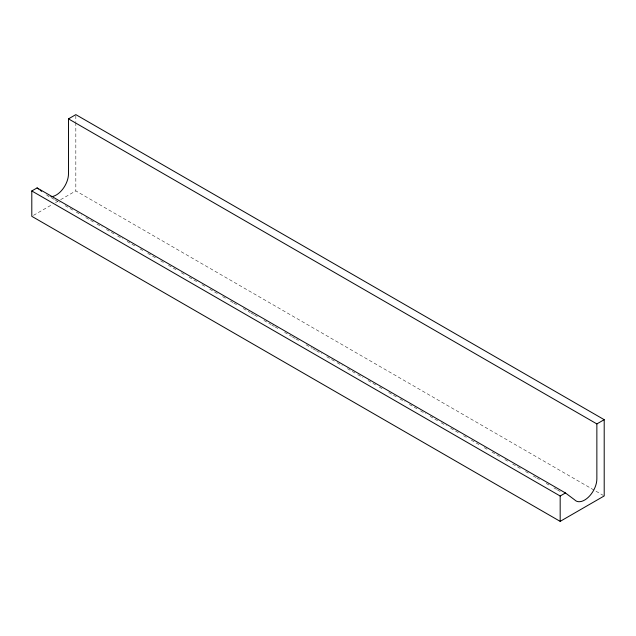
<?xml version="1.0" encoding="UTF-8"?>
<svg xmlns="http://www.w3.org/2000/svg" width="636" height="636" viewBox="0 0 636 636"><rect width="100%" height="100%" fill="white"/><g stroke="black" fill="none" stroke-linecap="round" stroke-linejoin="round"><path stroke-width="0.48" stroke-dasharray="3.18 2.39" d="M33.493 215.342L52.12 204.585M55.507 202.63L59.744 200.181M60.587 199.696L75.827 190.895L603.341 495.452M53.981 199.235L46.237 194.759A17.291 9.985 -60 0 0 48.312 196.206M54.847 199.728L60.007 202.709M65.166 205.69L72.917 210.166M76.36 212.154L81.519 215.135M85.82 217.615L93.572 222.091M97.006 224.079L102.173 227.052M106.474 229.54L114.218 234.008M117.66 235.996L122.828 238.977M127.128 241.465L134.872 245.933M140.039 248.915L143.482 250.902M147.783 253.39L155.526 257.858M160.693 260.84L164.128 262.827M168.437 265.315L176.18 269.783M181.34 272.765L184.782 274.752M189.091 277.232L196.834 281.708M201.994 284.69L205.436 286.677M209.737 289.157L217.488 293.633M222.648 296.615L226.09 298.602M230.391 301.082L232.975 302.577M233.833 303.07L238.134 305.558M243.302 308.532L250.186 312.507M251.045 313.007L253.629 314.494M254.487 314.995L258.788 317.475M263.956 320.457L270.841 324.432M271.699 324.932L274.283 326.419M275.142 326.92L279.442 329.4M284.61 332.382L291.495 336.357M292.353 336.857L294.937 338.344M295.796 338.845L300.097 341.325M306.123 344.807L312.141 348.282M313.007 348.774L315.583 350.269M316.45 350.762L321.609 353.743M326.777 356.724L336.237 362.194M337.096 362.687L342.263 365.668M347.423 368.649L356.891 374.119M357.75 374.612L362.918 377.593M368.077 380.574L375.82 385.05M379.263 387.038L383.572 389.518M388.731 392.499L396.474 396.967M399.917 398.955L405.084 401.936M409.385 404.424L417.129 408.892M420.571 410.88L425.738 413.861M430.039 416.349L437.783 420.817M441.225 422.805L446.385 425.786M450.693 428.267L458.437 432.742M463.596 435.724L467.039 437.711M471.34 440.192L479.091 444.667M484.25 447.649L487.693 449.636M491.994 452.117L499.737 456.592M504.905 459.574L508.347 461.561M512.648 464.042L520.391 468.509M525.559 471.491L529.001 473.478M533.302 475.967L535.886 477.453M536.744 477.954L541.045 480.434M546.213 483.416L549.655 485.403M553.956 487.892L556.54 489.378M557.398 489.879L561.699 492.359M75.827 115.625L75.827 121.563M75.827 122.557L75.827 190.895"/><path stroke-width="0.95" d="M68.489 118.868L75.827 114.631L604.2 419.68L604.2 495.945L560.173 521.369L31.8 216.32L31.8 190.959L37.087 187.914L565.452 492.964L574.61 499.817A17.291 9.985 -60 0 0 588.3 497.296A17.291 9.985 -60 0 0 596.862 478.884L596.862 423.918L68.489 118.868L68.489 173.835A17.291 9.985 -60 0 1 50.888 196.675M596.862 423.918L604.2 419.68M31.8 190.959L560.173 496.016L565.452 492.964M37.087 187.914L38.613 189.051M40.132 190.196L41.658 191.341M560.173 496.016L560.173 521.369"/></g></svg>
